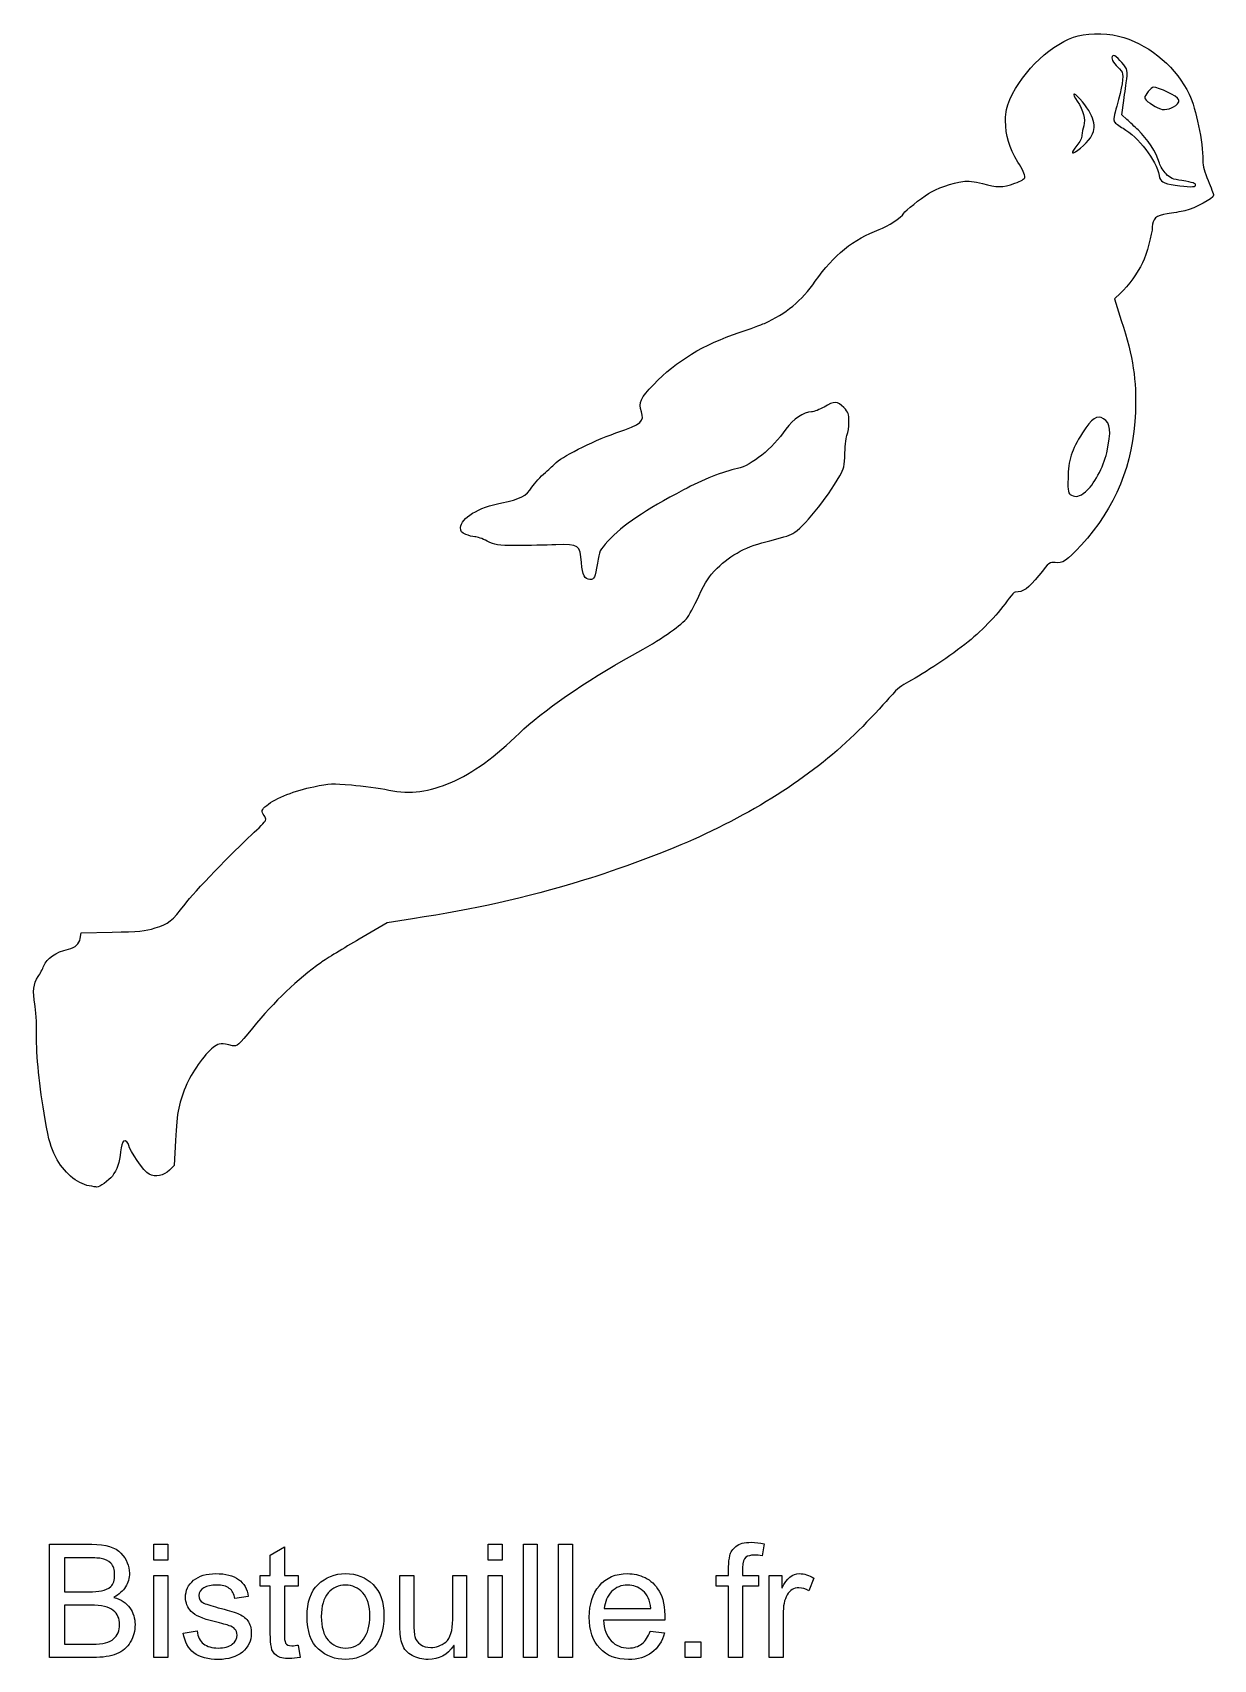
# Model space of a CAD drawing. Extents: x 29 to 566, y 43 to 782.
import ezdxf

# ---------------------------------------------------------------- set-up
doc = ezdxf.new("R2010")
doc.units = 0
doc.layers.get('0').update_dxf_attribs({"linetype": 'CONTINUOUS'})

msp = doc.modelspace()

# ---------------------------------------------------------------- linework, layer by layer
at = {"color": 7}
for p, q in [((524.24, 745.04), (525.12, 751.44)), ((549.52, 749.92), (549.52, 749.92)), ((526.56, 742.88), (524.24, 745.04)), ((509.92, 734.48), (509.92, 734.48)), ((557.76, 712.88), (557.76, 712.88)), ((523.68, 663.84), (520.96, 661.28)), ((520.96, 661.28), (524, 651.52)), ((507.68, 573.52), (507.68, 573.52)), ((190.08, 377.6), (177.36, 370.16)), ((201.52, 379.36), (190.08, 377.6)), ((50.4, 370.48), (50.88, 373.04)), ((50.88, 373.04), (64.96, 373.28)), ((93.76, 278.56), (93.2, 267.12)), ((93.2, 267.12), (91.04, 265.12)), ((54.56, 257.92), (54.56, 257.92)), ((36.4, 43.44), (36.4, 94.96)), ((36.4, 94.96), (55.76, 94.96)), ((53.52, 88.8), (43.2, 88.8)), ((43.2, 88.8), (43.2, 73.36)), ((83.92, 87.76), (83.92, 94.96)), ((83.92, 94.96), (90.24, 94.96)), ((90.24, 94.96), (90.24, 87.76)), ((136.88, 90), (143.28, 93.84)), ((136.88, 80.72), (136.88, 90)), ((143.28, 93.84), (143.28, 80.72)), ((236, 87.76), (236, 94.96)), ((236, 94.96), (242.32, 94.96)), ((242.32, 94.96), (242.32, 87.76)), ((252, 43.44), (252, 94.96)), ((252, 94.96), (258.32, 94.96)), ((258.32, 94.96), (258.32, 43.44)), ((268, 43.44), (268, 94.96)), ((268, 94.96), (274.32, 94.96)), ((274.32, 94.96), (274.32, 43.44)), ((361.6, 95.2), (360.64, 89.68)), ((361.6, 95.2), (361.6, 95.2)), ((90.24, 87.76), (83.92, 87.76)), ((90.24, 87.76), (90.24, 87.76)), ((171.12, 81.6), (171.12, 81.6)), ((242.32, 87.76), (236, 87.76)), ((242.32, 87.76), (242.32, 87.76)), ((345.36, 80.72), (345.36, 84.72)), ((351.68, 84.24), (351.68, 80.72)), ((83.92, 43.44), (83.92, 80.72)), ((83.92, 80.72), (90.24, 80.72)), ((90.24, 80.72), (90.24, 43.44)), ((132.32, 75.84), (132.32, 80.72)), ((132.32, 80.72), (136.88, 80.72)), ((136.88, 75.84), (132.32, 75.84)), ((136.88, 54.32), (136.88, 75.84)), ((143.28, 80.72), (149.6, 80.72)), ((149.6, 75.84), (143.28, 75.84)), ((143.28, 75.84), (143.28, 54)), ((149.6, 80.72), (149.6, 75.84)), ((195.84, 57.6), (195.84, 80.72)), ((195.84, 80.72), (202.16, 80.72)), ((202.16, 80.72), (202.16, 60.08)), ((219.84, 60.8), (219.84, 80.72)), ((219.84, 80.72), (226.16, 80.72)), ((226.16, 80.72), (226.16, 43.44)), ((236, 43.44), (236, 80.72)), ((236, 80.72), (242.32, 80.72)), ((242.32, 80.72), (242.32, 43.44)), ((339.76, 75.84), (339.76, 80.72)), ((339.76, 80.72), (345.36, 80.72)), ((345.36, 75.84), (339.76, 75.84)), ((345.36, 43.44), (345.36, 75.84)), ((351.68, 80.72), (358.96, 80.72)), ((358.96, 75.84), (351.68, 75.84)), ((351.68, 75.84), (351.68, 43.44)), ((358.96, 80.72), (358.96, 75.84)), ((363.84, 43.44), (363.84, 80.72)), ((363.84, 80.72), (369.6, 80.72)), ((369.6, 80.72), (369.6, 75.12)), ((369.6, 75.12), (369.68, 75.12)), ((384.16, 79.52), (381.92, 73.76)), ((384.16, 79.52), (384.16, 79.52)), ((43.2, 73.36), (54.4, 73.36)), ((43.2, 73.36), (43.2, 73.36)), ((55.2, 67.28), (43.2, 67.28)), ((43.2, 67.28), (43.2, 49.52)), ((65.68, 70.8), (65.68, 70.8)), ((126.88, 71.12), (120.72, 70.24)), ((120.72, 70.24), (120.72, 70.24)), ((316.4, 60.48), (288.4, 60.48)), ((288.8, 65.68), (309.92, 65.68)), ((309.92, 65.68), (309.92, 65.68)), ((316.4, 60.48), (316.4, 60.48)), ((370.16, 62.96), (370.16, 43.44)), ((97.28, 54.56), (103.6, 55.52)), ((309.68, 55.44), (316.16, 54.64)), ((43.2, 49.52), (56.08, 49.52)), ((43.2, 49.52), (43.2, 49.52)), ((149.6, 49.12), (150.48, 43.52)), ((171.12, 47.76), (171.12, 47.76)), ((220.48, 48.88), (220.32, 48.88)), ((220.48, 43.44), (220.48, 48.88)), ((325.6, 43.44), (325.6, 50.64)), ((325.6, 50.64), (332.8, 50.64)), ((332.8, 50.64), (332.8, 43.44)), ((56.16, 43.44), (36.4, 43.44)), ((90.24, 43.44), (83.92, 43.44)), ((90.24, 43.44), (90.24, 43.44)), ((150.48, 43.52), (150.48, 43.52)), ((226.16, 43.44), (220.48, 43.44)), ((226.16, 43.44), (226.16, 43.44)), ((242.32, 43.44), (236, 43.44)), ((242.32, 43.44), (242.32, 43.44)), ((258.32, 43.44), (252, 43.44)), ((258.32, 43.44), (258.32, 43.44)), ((274.32, 43.44), (268, 43.44)), ((274.32, 43.44), (274.32, 43.44)), ((332.8, 43.44), (325.6, 43.44)), ((332.8, 43.44), (332.8, 43.44)), ((351.68, 43.44), (345.36, 43.44)), ((370.16, 43.44), (363.84, 43.44))]:
    msp.add_line(p, q, dxfattribs=at)
for points in [[(473.36, 752), (479.2, 765.12), (492.96, 778), (504.4, 780.96)], [(504.4, 780.96), (510, 782.4), (519.2, 782.08), (525.12, 780.16)], [(525.12, 780.16), (537.68, 776.16), (549.28, 766.08), (554.88, 754.32)], [(520.56, 771.92), (518.96, 771.92), (519.68, 769.2), (521.68, 767.44)], [(526.32, 765.92), (525.2, 768.08), (521.52, 771.92), (520.56, 771.92)], [(521.68, 767.44), (522.72, 766.56), (523.92, 765.12), (524.32, 764.32)], [(524.32, 764.32), (525.2, 762.56), (524.4, 757.36), (521.92, 748.96)], [(526.48, 761.28), (526.72, 763.12), (526.64, 765.2), (526.32, 765.92)], [(505.12, 752.24), (502.16, 755.68), (501.28, 754.96), (503.92, 751.2)], [(525.12, 751.44), (525.6, 755.04), (526.24, 759.44), (526.48, 761.28)], [(538.56, 757.52), (537.68, 757.52), (534.64, 753.84), (534.64, 752.72)], [(550.08, 751.92), (549.6, 753.36), (541.04, 757.52), (538.56, 757.52)], [(471.36, 742.4), (471.36, 746.56), (471.76, 748.32), (473.36, 752)], [(503.92, 751.2), (506.8, 746.96), (507.92, 742.88), (506.88, 740)], [(509.92, 734.48), (513.2, 739.52), (511.84, 744.48), (505.12, 752.24)], [(521.92, 748.96), (520.72, 744.8), (520.4, 742.56), (520.8, 741.84)], [(534.64, 752.72), (534.64, 751.68), (538.72, 748.8), (541.76, 747.68)], [(541.76, 747.68), (543.92, 746.88), (547.6, 747.92), (549.52, 749.92)], [(549.52, 749.92), (550.08, 750.48), (550.32, 751.36), (550.08, 751.92)], [(554.88, 754.32), (558, 747.6), (561.12, 732.72), (561.12, 724.16)], [(476.96, 723.52), (472.96, 730.08), (471.36, 735.36), (471.36, 742.4)], [(506.88, 740), (506.48, 738.72), (506.08, 736.8), (506.08, 735.68)], [(520.8, 741.84), (521.2, 741.2), (522.96, 739.92), (524.8, 738.88)], [(531.6, 738.08), (530.16, 739.44), (527.84, 741.6), (526.56, 742.88)], [(501.76, 727.76), (502.48, 727.04), (508.16, 731.76), (509.92, 734.48)], [(506.08, 735.68), (506.08, 734.48), (505.2, 732.72), (503.76, 730.96)], [(524.8, 738.88), (531.76, 734.96), (539.92, 724.24), (541.2, 717.36)], [(541.36, 722.96), (539.76, 728.16), (536, 733.84), (531.6, 738.08)], [(503.76, 730.96), (502.48, 729.44), (501.6, 728), (501.76, 727.76)], [(480.16, 716.72), (480.32, 717.44), (478.88, 720.48), (476.96, 723.52)], [(544.4, 718.08), (543.12, 719.36), (541.76, 721.52), (541.36, 722.96)], [(551.6, 715.04), (547.36, 715.68), (546.24, 716.16), (544.4, 718.08)], [(561.12, 724.16), (561.12, 721.68), (561.84, 718.96), (563.52, 715.04)], [(436.24, 709.2), (439.6, 711.36), (447.52, 714.16), (451.92, 714.64)], [(451.92, 714.64), (454.48, 715.04), (456.96, 714.72), (460.88, 713.68)], [(460.88, 713.68), (467.44, 711.84), (469.92, 711.84), (475.52, 713.84)], [(475.52, 713.84), (478.48, 714.88), (480, 715.84), (480.16, 716.72)], [(541.2, 717.36), (541.68, 714.56), (542.88, 713.84), (548.56, 712.96)], [(548.56, 712.96), (554.32, 712.08), (557.76, 712.08), (557.76, 712.88)], [(557.76, 712.88), (557.76, 713.92), (556.8, 714.24), (551.6, 715.04)], [(563.52, 715.04), (564.88, 712), (565.92, 708.96), (565.92, 708.4)], [(425.04, 700.24), (425.68, 701.28), (432.8, 706.96), (436.24, 709.2)], [(565.92, 708.4), (565.92, 706.96), (557.68, 702.48), (552.96, 701.36)], [(413.84, 692.8), (417.84, 694.32), (423.92, 698.24), (425.04, 700.24)], [(544.88, 699.92), (539.84, 699.2), (538.08, 697.68), (538.08, 694)], [(552.96, 701.36), (550.96, 700.96), (547.28, 700.24), (544.88, 699.92)], [(384.8, 669.28), (393.04, 681.12), (402.32, 688.64), (413.84, 692.8)], [(538.08, 694), (538.08, 690.96), (535.52, 681.6), (533.6, 677.6)], [(533.6, 677.6), (531.6, 673.36), (527.12, 667.12), (523.68, 663.84)], [(361.68, 650.16), (371.28, 654.4), (378.64, 660.48), (384.8, 669.28)], [(524, 651.52), (529.44, 634.48), (530.96, 624.4), (530.4, 609.76)], [(311.28, 622.4), (321.6, 633.12), (334, 640.56), (350.16, 646)], [(350.16, 646), (355.04, 647.6), (360.24, 649.52), (361.68, 650.16)], [(305.68, 609.92), (304.32, 614.16), (305.2, 616.16), (311.28, 622.4)], [(397.76, 611.84), (394.88, 614.8), (393.44, 614.88), (388.8, 612.08)], [(294.08, 600.32), (306.16, 604.64), (307.04, 605.44), (305.68, 609.92)], [(383.04, 609.92), (379.6, 609.92), (374.56, 606.56), (371.44, 602.08)], [(388.8, 612.08), (386.8, 610.96), (384.24, 609.92), (383.04, 609.92)], [(400.08, 605.36), (400.08, 609.12), (399.92, 609.68), (397.76, 611.84)], [(530.4, 609.76), (529.44, 585.92), (521.52, 566.4), (505.68, 549.28)], [(515.92, 606.8), (513.2, 608.72), (510.48, 606.96), (506.32, 600.32)], [(517.36, 591.2), (519.52, 601.36), (519.2, 604.56), (515.92, 606.8)], [(266.24, 586.24), (269.2, 589.44), (282.48, 596.16), (294.08, 600.32)], [(371.44, 602.08), (365.04, 592.96), (355.92, 585.6), (349.36, 584.16)], [(398.24, 591.28), (398.4, 595.04), (398.88, 598.8), (399.28, 599.68)], [(399.28, 599.68), (399.76, 600.48), (400.08, 603.04), (400.08, 605.36)], [(506.32, 600.32), (501.28, 592.48), (499.84, 588), (499.76, 579.76)], [(262, 582.4), (264.16, 584.24), (266.08, 586), (266.24, 586.24)], [(395.92, 580.8), (397.84, 584.08), (398.08, 585.12), (398.24, 591.28)], [(507.68, 573.52), (511.28, 576.32), (516, 585.04), (517.36, 591.2)], [(255.92, 575.6), (257.12, 577.44), (259.84, 580.48), (262, 582.4)], [(349.36, 584.16), (342.8, 582.72), (333.52, 579.04), (324.8, 574.4)], [(374.64, 554.56), (378.96, 556.88), (390.08, 570.48), (395.92, 580.8)], [(499.76, 579.76), (499.68, 573.2), (499.68, 572.96), (501.36, 572)], [(242.16, 568.56), (250.48, 570.24), (253.44, 571.68), (255.92, 575.6)], [(324.8, 574.4), (307.36, 565.2), (297.2, 558.32), (290.48, 551.12)], [(501.36, 572), (503.28, 570.96), (504.96, 571.36), (507.68, 573.52)], [(223.44, 557.28), (223.44, 561.52), (231.68, 566.56), (242.16, 568.56)], [(225.76, 554.16), (223.84, 554.96), (223.44, 555.52), (223.44, 557.28)], [(229.92, 553.12), (228.96, 553.12), (227.04, 553.6), (225.76, 554.16)], [(235.52, 551.12), (233.44, 552.24), (230.88, 553.12), (229.92, 553.12)], [(248.88, 549.12), (239.92, 549.12), (239.2, 549.28), (235.52, 551.12)], [(266.8, 549.44), (262.16, 549.28), (254.16, 549.12), (248.88, 549.12)], [(278.4, 541.36), (277.76, 549.44), (277.28, 549.76), (266.8, 549.44)], [(290.48, 551.12), (286.64, 546.96), (286.56, 546.72), (285.68, 541.12)], [(340.16, 538.8), (346.4, 545.04), (353.84, 548.96), (364.16, 551.28)], [(364.16, 551.28), (368.4, 552.32), (373.12, 553.76), (374.64, 554.56)], [(505.68, 549.28), (499.04, 542.08), (497.28, 540.88), (493.92, 541.36)], [(282.24, 533.68), (279.84, 533.68), (278.88, 535.52), (278.4, 541.36)], [(285.68, 541.12), (284.64, 534.32), (284.32, 533.68), (282.24, 533.68)], [(493.92, 541.36), (491.44, 541.76), (491.28, 541.6), (486.48, 535.52)], [(331.84, 526.08), (334.96, 532.96), (336.24, 534.88), (340.16, 538.8)], [(486.48, 535.52), (481.76, 529.6), (479.36, 527.92), (475.76, 527.92)], [(326.16, 515.84), (327.2, 517.04), (329.76, 521.68), (331.84, 526.08)], [(475.76, 527.92), (475.28, 527.92), (474.08, 526.72), (473.04, 525.2)], [(473.04, 525.2), (468.24, 518.4), (461.36, 511.04), (454.32, 505.36)], [(301.6, 499.28), (315.28, 506.88), (322.32, 511.68), (326.16, 515.84)], [(454.32, 505.36), (446.24, 498.88), (434.8, 491.2), (427.12, 487.12)], [(250.24, 463.84), (260.4, 473.68), (280.16, 487.36), (301.6, 499.28)], [(420, 481.6), (418.56, 480), (413.28, 474.16), (408.16, 468.72)], [(427.12, 487.12), (424.48, 485.76), (421.44, 483.36), (420, 481.6)], [(408.16, 468.72), (389.04, 448.56), (363.76, 431.28), (331.84, 416.56)], [(219.44, 441.52), (228.64, 445.44), (239.52, 453.36), (250.24, 463.84)], [(135.28, 430.96), (139.36, 434.24), (148.4, 437.84), (156.64, 439.44)], [(156.64, 439.44), (163.92, 440.96), (165.2, 440.96), (173.76, 440.24)], [(173.76, 440.24), (178.88, 439.84), (186.48, 438.8), (190.8, 437.92)], [(190.8, 437.92), (200.96, 436), (208.88, 436.96), (219.44, 441.52)], [(134.08, 426.4), (132.56, 428.16), (132.8, 429.04), (135.28, 430.96)], [(128.4, 417.6), (131.68, 420.56), (134.56, 423.52), (134.72, 424.08)], [(134.72, 424.08), (134.96, 424.72), (134.64, 425.68), (134.08, 426.4)], [(98.08, 386), (102.08, 391.36), (120, 410), (128.4, 417.6)], [(331.84, 416.56), (319.52, 410.88), (293.44, 401.04), (279.84, 397.04)], [(279.84, 397.04), (250.64, 388.32), (230.96, 383.84), (201.52, 379.36)], [(84.56, 375.2), (90.64, 377.04), (92.16, 378.24), (98.08, 386)], [(45.04, 365.6), (48.32, 366.32), (49.92, 367.84), (50.4, 370.48)], [(64.96, 373.28), (77.04, 373.52), (79.76, 373.76), (84.56, 375.2)], [(177.36, 370.16), (170.4, 366.08), (162.48, 361.28), (159.84, 359.36)], [(33.84, 357.92), (35.2, 361.44), (39.2, 364.24), (45.04, 365.6)], [(31.28, 353.12), (32.16, 354.4), (33.36, 356.56), (33.84, 357.92)], [(159.84, 359.36), (149.28, 351.92), (138.72, 341.84), (128.8, 329.68)], [(29.76, 340.56), (28.72, 346.16), (29.12, 350), (31.28, 353.12)], [(30.56, 326.72), (30.64, 332.16), (30.32, 337.92), (29.76, 340.56)], [(34.48, 288.16), (31.76, 303.52), (30.4, 317.12), (30.56, 326.72)], [(128.8, 329.68), (122.24, 321.68), (121.76, 321.2), (119.76, 321.68)], [(111.52, 321.36), (108, 319.04), (101.84, 310.64), (98.96, 304.32)], [(119.76, 321.68), (114.48, 322.8), (113.68, 322.8), (111.52, 321.36)], [(98.96, 304.32), (95.36, 296.16), (94.4, 291.68), (93.76, 278.56)], [(39.28, 271.04), (36.8, 276.16), (36.4, 277.44), (34.48, 288.16)], [(70.08, 278.24), (69.68, 278), (69.12, 275.84), (68.8, 273.44)], [(72.56, 276.32), (72.56, 277.6), (70.96, 278.88), (70.08, 278.24)], [(81.76, 263.2), (79.6, 264.32), (72.56, 274.32), (72.56, 276.32)], [(54.56, 257.92), (48.8, 258.96), (42.72, 264.16), (39.28, 271.04)], [(68.8, 273.44), (68.24, 268.56), (67.12, 265.2), (65.04, 262.4)], [(65.04, 262.4), (63.52, 260.4), (59.12, 257.2), (58, 257.36)], [(91.04, 265.12), (88.32, 262.48), (84.64, 261.76), (81.76, 263.2)], [(58, 257.36), (57.6, 257.36), (56.08, 257.68), (54.56, 257.92)], [(60, 88.48), (58.32, 88.72), (56.16, 88.8), (53.52, 88.8)], [(55.76, 94.96), (62, 94.96), (66.4, 93.6), (68.96, 90.88)], [(68.96, 90.88), (71.52, 88.16), (72.8, 85.12), (72.8, 81.84)], [(345.36, 84.72), (345.36, 86.64), (345.6, 88.32), (345.92, 89.84)], [(345.92, 89.84), (346.24, 91.36), (347.2, 92.72), (348.72, 94)], [(348.72, 94), (350.24, 95.2), (352.56, 95.84), (355.68, 95.84)], [(353.2, 89.04), (352.24, 88.4), (351.68, 86.8), (351.68, 84.24)], [(356.96, 90), (355.36, 90), (354.16, 89.68), (353.2, 89.04)], [(355.68, 95.84), (357.6, 95.84), (359.52, 95.6), (361.6, 95.2)], [(360.64, 89.68), (359.36, 89.92), (358.16, 90), (356.96, 90)], [(64.32, 86.32), (63.12, 87.52), (61.68, 88.16), (60, 88.48)], [(66.08, 80.96), (66.08, 83.36), (65.52, 85.2), (64.32, 86.32)], [(72.8, 81.84), (72.8, 79.52), (72.24, 77.44), (71.04, 75.6)], [(102, 78.56), (104.56, 80.56), (107.84, 81.6), (112.08, 81.6)], [(112.08, 81.6), (116.48, 81.6), (120, 80.72), (122.48, 78.96)], [(158.64, 76.72), (162, 79.92), (166.16, 81.6), (171.12, 81.6)], [(171.12, 81.6), (176.16, 81.6), (180.32, 79.92), (183.6, 76.64)], [(286.56, 76.08), (289.6, 79.76), (293.92, 81.6), (299.44, 81.6)], [(299.44, 81.6), (302.16, 81.6), (304.8, 80.96), (307.36, 79.76)], [(369.68, 75.12), (371.76, 79.44), (374.4, 81.6), (377.6, 81.6)], [(377.6, 81.6), (379.76, 81.6), (381.92, 80.88), (384.16, 79.52)], [(60.16, 73.76), (61.76, 74), (63.12, 74.72), (64.32, 75.76)], [(64.32, 75.76), (65.52, 76.88), (66.08, 78.64), (66.08, 80.96)], [(71.04, 75.6), (69.84, 73.68), (68.08, 72.08), (65.68, 70.8)], [(98.32, 70.8), (98.32, 73.92), (99.52, 76.56), (102, 78.56)], [(106.64, 75.2), (105.2, 74.32), (104.4, 73.12), (104.4, 71.6)], [(112.48, 76.4), (110.08, 76.4), (108.16, 76), (106.64, 75.2)], [(118.24, 74.88), (116.88, 75.92), (114.96, 76.4), (112.48, 76.4)], [(120.72, 70.24), (120.4, 72.32), (119.6, 73.84), (118.24, 74.88)], [(122.48, 78.96), (124.88, 77.2), (126.4, 74.56), (126.88, 71.12)], [(153.6, 62.08), (153.6, 68.64), (155.28, 73.52), (158.64, 76.72)], [(171.12, 76.4), (167.84, 76.4), (165.2, 75.2), (163.2, 72.8)], [(178.96, 72.88), (176.8, 75.2), (174.24, 76.4), (171.12, 76.4)], [(183.6, 76.64), (186.96, 73.36), (188.56, 68.72), (188.56, 62.64)], [(282, 61.76), (282, 67.68), (283.52, 72.4), (286.56, 76.08)], [(299.44, 76.4), (296.48, 76.4), (294.08, 75.36), (292.16, 73.44)], [(306.32, 73.84), (304.24, 75.52), (302, 76.4), (299.44, 76.4)], [(307.36, 79.76), (309.84, 78.56), (312, 76.56), (313.76, 73.68)], [(377.36, 75.12), (374.96, 75.12), (373.2, 74), (372, 71.92)], [(381.92, 73.76), (380.4, 74.64), (378.88, 75.12), (377.36, 75.12)], [(54.4, 73.36), (56.72, 73.36), (58.64, 73.52), (60.16, 73.76)], [(65.44, 64.88), (63.52, 66.48), (60.16, 67.28), (55.2, 67.28)], [(65.68, 70.8), (68.96, 69.84), (71.36, 68.24), (72.96, 66)], [(100.88, 64.4), (99.2, 66.16), (98.32, 68.32), (98.32, 70.8)], [(104.4, 71.6), (104.4, 70.08), (105.04, 69.04), (106.24, 68.4)], [(106.24, 68.4), (107.36, 67.76), (109.76, 67.04), (113.2, 66.08)], [(163.2, 72.8), (161.12, 70.4), (160.08, 66.8), (160.08, 62.08)], [(182.16, 62.32), (182.16, 66.96), (181.04, 70.48), (178.96, 72.88)], [(292.16, 73.44), (290.24, 71.44), (289.12, 68.8), (288.8, 65.68)], [(309.92, 65.68), (309.6, 69.44), (308.48, 72.24), (306.32, 73.84)], [(313.76, 73.68), (315.52, 70.8), (316.4, 66.4), (316.4, 60.48)], [(372, 71.92), (370.72, 69.76), (370.16, 66.8), (370.16, 62.96)], [(68.32, 58.4), (68.32, 61.2), (67.36, 63.36), (65.44, 64.88)], [(72.96, 66), (74.56, 63.84), (75.36, 61.28), (75.36, 58.4)], [(111.36, 59.76), (106.08, 61.04), (102.56, 62.56), (100.88, 64.4)], [(118.24, 57.92), (117.2, 58.32), (114.88, 58.88), (111.36, 59.76)], [(113.2, 66.08), (117.12, 65.12), (120.08, 64.16), (122.08, 63.44)], [(122.08, 63.44), (124, 62.64), (125.52, 61.6), (126.64, 60.16)], [(126.64, 60.16), (127.68, 58.8), (128.24, 56.8), (128.24, 54.32)], [(158.8, 47.2), (155.36, 50.32), (153.6, 55.28), (153.6, 62.08)], [(160.08, 62.08), (160.08, 57.28), (161.12, 53.76), (163.2, 51.36)], [(179.28, 51.76), (181.2, 54.4), (182.16, 57.92), (182.16, 62.32)], [(188.56, 62.64), (188.56, 55.28), (186.8, 50.16), (183.2, 47.12)], [(202.16, 60.08), (202.16, 56.72), (202.32, 54.4), (202.64, 52.96)], [(216.72, 50.48), (218.8, 52.16), (219.84, 55.6), (219.84, 60.8)], [(286.72, 47.68), (283.52, 51.12), (282, 55.84), (282, 61.76)], [(288.4, 60.48), (288.72, 56.32), (289.84, 53.2), (292, 51.04)], [(56.08, 49.52), (60.64, 49.52), (63.84, 50.32), (65.6, 51.92)], [(65.6, 51.92), (67.36, 53.44), (68.32, 55.6), (68.32, 58.4)], [(75.36, 58.4), (75.36, 55.52), (74.64, 52.88), (73.2, 50.48)], [(102.16, 45.52), (99.52, 47.52), (97.92, 50.56), (97.28, 54.56)], [(103.6, 55.52), (103.92, 52.88), (104.88, 50.96), (106.48, 49.68)], [(120.8, 56.4), (120.08, 57.12), (119.28, 57.6), (118.24, 57.92)], [(119.6, 49.44), (121.04, 50.64), (121.76, 52.08), (121.76, 53.68)], [(121.76, 53.68), (121.76, 54.88), (121.44, 55.76), (120.8, 56.4)], [(128.24, 54.32), (128.24, 51.04), (126.88, 48.24), (124.16, 45.92)], [(137.36, 48.08), (137.04, 49.6), (136.88, 51.68), (136.88, 54.32)], [(143.28, 54), (143.28, 52.16), (143.44, 50.8), (143.84, 50)], [(196.96, 49.36), (196.24, 51.44), (195.84, 54.24), (195.84, 57.6)], [(202.64, 52.96), (202.96, 51.52), (203.84, 50.32), (205.12, 49.44)], [(305.92, 49.68), (307.52, 50.96), (308.8, 52.88), (309.68, 55.44)], [(316.16, 54.64), (315.12, 50.72), (313.2, 47.76), (310.4, 45.68)], [(66.96, 45.12), (64.32, 44), (60.72, 43.44), (56.16, 43.44)], [(73.2, 50.48), (71.76, 48), (69.68, 46.24), (66.96, 45.12)], [(113.28, 42.56), (108.56, 42.56), (104.88, 43.52), (102.16, 45.52)], [(106.48, 49.68), (108.08, 48.4), (110.32, 47.76), (113.2, 47.76)], [(113.2, 47.76), (116, 47.76), (118.08, 48.32), (119.6, 49.44)], [(124.16, 45.92), (121.44, 43.68), (117.84, 42.56), (113.28, 42.56)], [(139.68, 44.4), (138.4, 45.36), (137.6, 46.56), (137.36, 48.08)], [(145.68, 42.96), (142.96, 42.96), (140.96, 43.44), (139.68, 44.4)], [(143.84, 50), (144.24, 49.2), (145.2, 48.8), (146.72, 48.8)], [(146.72, 48.8), (147.68, 48.8), (148.64, 48.96), (149.6, 49.12)], [(171.12, 42.56), (166.4, 42.56), (162.32, 44.08), (158.8, 47.2)], [(163.2, 51.36), (165.36, 48.96), (167.92, 47.76), (171.12, 47.76)], [(171.12, 47.76), (174.72, 47.76), (177.44, 49.04), (179.28, 51.76)], [(183.2, 47.12), (179.6, 44.08), (175.6, 42.56), (171.12, 42.56)], [(201.44, 44.32), (199.2, 45.52), (197.68, 47.2), (196.96, 49.36)], [(205.12, 49.44), (206.48, 48.48), (208.08, 48), (209.92, 48)], [(220.32, 48.88), (217.44, 44.64), (213.6, 42.56), (208.64, 42.56)], [(209.92, 48), (212.32, 48), (214.56, 48.88), (216.72, 50.48)], [(299.84, 42.56), (294.24, 42.56), (289.84, 44.24), (286.72, 47.68)], [(292, 51.04), (294.08, 48.8), (296.72, 47.76), (299.84, 47.76)], [(299.84, 47.76), (302.24, 47.76), (304.24, 48.4), (305.92, 49.68)], [(310.4, 45.68), (307.6, 43.6), (304.08, 42.56), (299.84, 42.56)], [(150.48, 43.52), (148.56, 43.12), (146.96, 42.96), (145.68, 42.96)], [(208.64, 42.56), (206, 42.56), (203.6, 43.12), (201.44, 44.32)]]:
    msp.add_open_spline(points, degree=3, dxfattribs=at)

doc.saveas('drawing.dxf')
